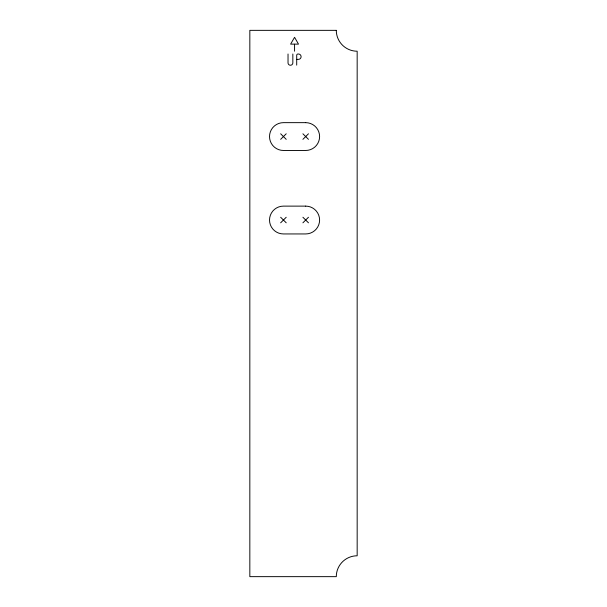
<?xml version="1.0" encoding="UTF-8"?>
<svg xmlns="http://www.w3.org/2000/svg" width="607" height="607" viewBox="0 0 607 607"><rect width="100%" height="100%" fill="white"/><g stroke="black" fill="none" stroke-linecap="round" stroke-linejoin="round"><path stroke-width="0.91" d="M280.654 139.344L286.216 133.783M302.908 139.344L308.47 133.783M280.654 222.815L286.216 217.253M302.908 222.815L308.47 217.253M294.281 44.129L290.624 44.129L294.562 37.308L298.5 44.129L294.562 44.129L294.562 51.216M296.982 59.365L298.416 59.365A2.678 2.678 0 0 0 301.095 56.679A2.678 2.678 0 0 0 298.416 54L298.007 54A1.305 1.305 0 0 0 296.702 55.305L296.702 65.131M302.908 133.783L308.47 139.344M280.654 133.783L286.216 139.344M302.908 217.253L308.47 222.815M280.654 217.253L286.216 222.815M292.84 54L292.84 62.84A2.405 2.405 0 0 1 290.434 65.252A2.405 2.405 0 0 1 288.029 62.84L288.029 54M336.293 30.35L249.834 30.35L249.834 576.65L336.293 576.65A20.866 20.866 0 0 1 357.166 555.784L357.166 51.216A20.866 20.866 0 0 1 336.293 30.35M305.693 122.652L283.431 122.652A13.908 13.908 0 0 0 269.523 136.56A13.908 13.908 0 0 0 283.431 150.475L305.693 150.475A13.908 13.908 0 0 0 319.601 136.56A13.908 13.908 0 0 0 305.693 122.652M305.693 206.122L283.431 206.122A13.908 13.908 0 0 0 269.523 220.03A13.908 13.908 0 0 0 283.431 233.945L305.693 233.945A13.908 13.908 0 0 0 319.601 220.03A13.908 13.908 0 0 0 305.693 206.122"/></g></svg>
